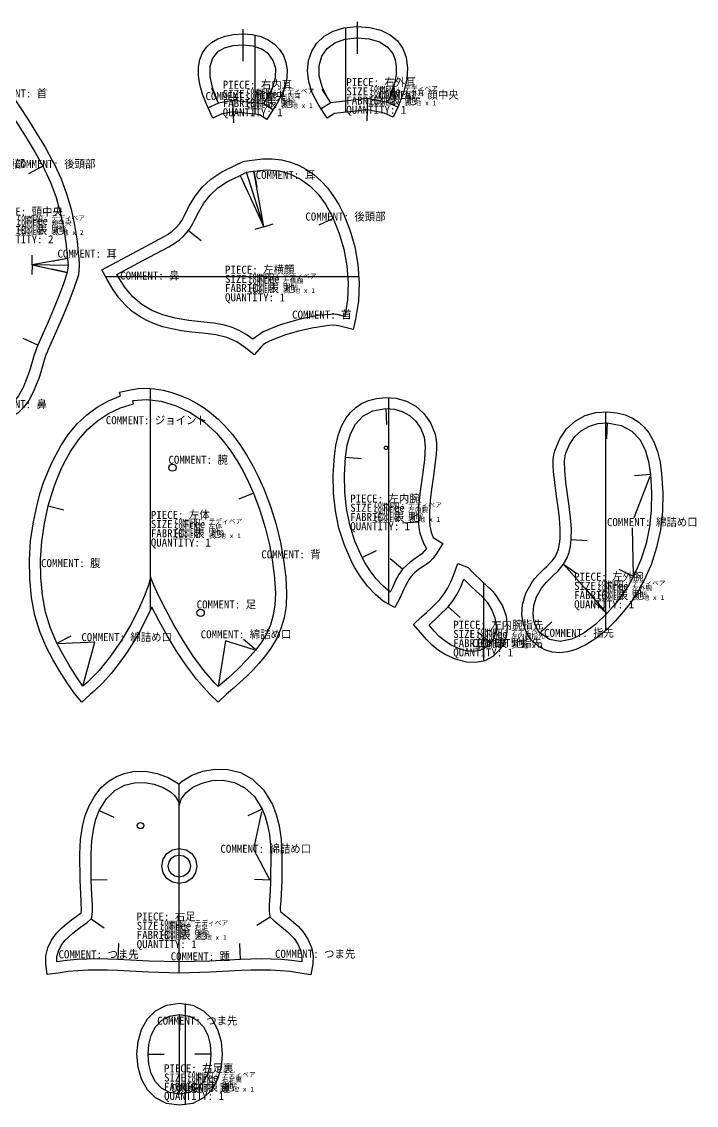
# Model space of a CAD drawing. Header units: metres. Extents: x 0 to 899, y 20 to 710.
# Drawn here: x 478 to 899, y 33 to 710 of the extents above; entities that cross this region are included whole.
import ezdxf

# ---------------------------------------------------------------- set-up
doc = ezdxf.new("R2010")
doc.units = ezdxf.units.M

# ---------------------------------------------------------------- blocks, each defined once
blk = doc.blocks.new('P0002_05')
at = {"layer": '1'}
for p, q in [((27.877, 38.4795), (27.8535, 58.4795)), ((35.0898, 54.792), (35.0898, 5.3438)), ((12.377, 12.2109), (8.2863, 21.3359)), ((21.3154, 13.9883), (21.8818, 0)), ((40.5225, 11.7607), (45.9012, 20.1909))]:
    blk.add_line(p, q, dxfattribs=at)
for points in [[(27.8613, 55.4795), (33.6379, 55.0476), (38.8733, 53.797), (43.4991, 51.7957), (47.447, 49.1112), (50.6484, 45.8113), (53.0352, 41.9639), (54.5826, 37.6404), (55.2788, 32.963), (55.1044, 28.0109), (54.0402, 22.8632), (52.0671, 17.5991), (49.166, 12.2979), (48.2529, 10.8643), (46.4229, 7.9961), (42.6572, 2.0947), (38.1152, 4.9932), (36.3361, 5.1993), (21.6016, 6.9072), (15.3149, 5.6573), (14.5186, 5.499), (8.8564, 2.958), (5.9902, 9.3447), (5.3301, 10.8096), (4.9961, 11.5488), (2.483, 17.8929), (0.8129, 23.8915), (-0.0148, 29.5051), (0, 34.6948), (0.8569, 39.4213), (2.5557, 43.6455), (4.9771, 47.1653), (8.1486, 50.0948), (12.0463, 52.4127), (16.6467, 54.0972), (21.9263, 55.1267), (27.8613, 55.4795)], [(27.8613, 55.4795), (33.6379, 55.0476), (38.8733, 53.797), (43.4991, 51.7957), (47.447, 49.1112), (50.6484, 45.8113), (53.0352, 41.9639), (54.5826, 37.6404), (55.2788, 32.963), (55.1044, 28.0109), (54.0402, 22.8632), (52.0671, 17.5991), (49.166, 12.2979), (48.2529, 10.8643), (46.4229, 7.9961), (40.5225, 11.7607), (21.3154, 13.9883), (12.377, 12.2109), (5.9902, 9.3447), (5.3301, 10.8096), (4.9961, 11.5488), (2.483, 17.8929), (0.8129, 23.8915), (-0.0148, 29.5051), (0, 34.6948), (0.8569, 39.4213), (2.5557, 43.6455), (4.9771, 47.1653), (8.1486, 50.0948), (12.0463, 52.4127), (16.6467, 54.0972), (21.9263, 55.1267), (27.8613, 55.4795)], [(27.8652, 48.4795), (21.3739, 48.0007), (15.9431, 46.5328), (11.689, 44.0038), (8.7275, 40.3418), (7.0259, 35.0696), (6.9841, 28.9291), (8.4766, 22.0165), (11.377, 14.4277), (12.042, 12.9531), (12.377, 12.2109)], [(40.5225, 11.7607), (41.4355, 13.1934), (43.2617, 16.0586), (46.4314, 22.1942), (48.0883, 28.1842), (48.1958, 33.8337), (46.7178, 38.9482), (43.8033, 42.9943), (39.5459, 45.9866), (34.1613, 47.8425), (27.8652, 48.4795)]]:
    blk.add_lwpolyline(points, dxfattribs=at)
for s, height, p in [('SIZE: Free', 5, (15.1299, 15.5215)), ('PIECE: 右内耳', 5, (15.1299, 21.2715)), ('COMMENT: テディベア', 3, (30.1299, 18.2715)), ('FABRIC: 表 地', 5, (15.1299, 9.7715)), ('COMMENT: 右内耳', 3, (30.1299, 15.2715)), ('COMMENT: Free', 3, (30.1299, 12.2715)), ('QUANTITY: 1', 5, (15.1299, 4.0215)), ('COMMENT: 表 地 x 1', 3, (30.1299, 9.2715))]:
    blk.add_text(s, height=height, dxfattribs=at).set_placement(p)
blk.add_text('COMMENT: 顔中央', height=5, rotation=359.9018, dxfattribs=at).set_placement((4.3682, 14.1807))
blk = doc.blocks.new('P0003_05')
at = {"layer": '1'}
for p, q in [((30.8986, 61.9795), (30.8751, 41.9795)), ((23.6603, 58.3984), (23.6603, 5.3438)), ((49.8966, 11.5107), (54.0177, 20.6221)), ((14.3624, 11.3125), (8.9872, 19.745)), ((37.4347, 13.9883), (36.8673, 0))]:
    blk.add_line(p, q, dxfattribs=at)
for points in [[(30.8907, 58.9795), (38.8593, 58.3688), (45.7223, 56.6067), (51.4475, 53.7687), (56.0024, 49.9301), (59.3549, 45.1664), (61.4723, 39.553), (62.3223, 33.165), (61.8726, 26.0782), (60.0908, 18.3679), (56.9445, 10.1094), (56.2745, 8.626), (53.3898, 2.2471), (47.7443, 4.8018), (46.9349, 4.9626), (37.1486, 6.9082), (18.5455, 4.7502), (16.7667, 4.5439), (12.2179, 1.6475), (8.4572, 7.5518), (6.632, 10.417), (2.9054, 17.4993), (0.694, 24.5013), (-0.0615, 31.2678), (0.5798, 37.6432), (2.5586, 43.4722), (5.8158, 48.5991), (10.2921, 52.8687), (15.9285, 56.1255), (22.6656, 58.2139), (30.4445, 58.9785), (30.8907, 58.9795)], [(30.8907, 58.9795), (38.8593, 58.3688), (45.7223, 56.6067), (51.4475, 53.7687), (56.0024, 49.9301), (59.3549, 45.1664), (61.4723, 39.553), (62.3223, 33.165), (61.8726, 26.0782), (60.0908, 18.3679), (56.9445, 10.1094), (56.2745, 8.626), (49.8966, 11.5107), (37.4347, 13.9883), (14.3624, 11.3125), (8.4572, 7.5518), (6.632, 10.417), (2.9054, 17.4993), (0.694, 24.5013), (-0.0615, 31.2678), (0.5798, 37.6432), (2.5586, 43.4722), (5.8158, 48.5991), (10.2921, 52.8687), (15.9285, 56.1255), (22.6656, 58.2139), (30.4445, 58.9785), (30.8907, 58.9795)], [(14.3624, 11.3125), (12.5363, 14.1777), (8.9496, 21.2166), (7.1533, 28.0969), (7.1331, 34.5873), (8.8741, 40.4561), (12.1807, 45.2177), (16.9701, 48.8331), (23.1149, 51.1406), (30.4874, 51.9785), (30.8868, 51.9795)], [(30.8868, 51.9795), (38.4608, 51.3479), (44.7549, 49.4727), (49.6703, 46.3545), (53.1085, 41.9941), (54.6204, 38.175), (55.333, 33.9047), (55.2653, 29.2168), (54.4354, 24.1455), (52.8621, 18.7246), (50.5636, 12.9883), (49.8966, 11.5107)]]:
    blk.add_lwpolyline(points, dxfattribs=at)
for s, height, p in [('PIECE: 右外耳', 5, (24.1398, 21.7188)), ('SIZE: Free', 5, (24.1398, 15.9688)), ('COMMENT: テディベア', 3, (39.1398, 18.7188)), ('FABRIC: 表 地', 5, (24.1398, 10.2188)), ('COMMENT: 右外耳', 3, (39.1398, 15.7188)), ('COMMENT: Free', 3, (39.1398, 12.7188)), ('QUANTITY: 1', 5, (24.1398, 4.4688)), ('COMMENT: 表 地 x 1', 3, (39.1398, 9.7188))]:
    blk.add_text(s, height=height, dxfattribs=at).set_placement(p)
blk.add_text('COMMENT: 顔中央', height=5, rotation=0.0982, dxfattribs=at).set_placement((44.1915, 13.7344))
blk = doc.blocks.new('P0006_05')
at = {"layer": '1'}
for p, q in [((51.7017, 150.5497), (51.7017, 13.702)), ((52.7251, 143.5282), (52.3431, 133.5355)), ((79.5054, 110.1786), (69.4556, 84.329)), ((79.855, 111.4012), (69.8956, 110.5011)), ((68.4253, 78.118), (68.9858, 48.2391)), ((30.4106, 70.7313), (40.3899, 70.0877)), ((25.6187, 55.3407), (33.7931, 49.5806)), ((25.6187, 55.3407), (38.7046, 40.4989)), ((69.2378, 47.5614), (60.3177, 52.0817)), ((38.7046, 40.4989), (52.6577, 24.4071)), ((52.6577, 24.4071), (45.3622, 31.2463)), ((10.8849, 12.4199), (18.1877, 19.2513))]:
    blk.add_line(p, q, dxfattribs=at)
for points in [[(5.5913, 7.8329), (2.5571, 12.2357), (0.4564, 17.5548), (-0.4746, 23.6112), (0, 30.2255), (2.1161, 37.2186), (6.1099, 44.411), (7.6731, 46.4573), (9.437, 48.4415), (11.3547, 50.3939), (13.3794, 52.3446), (15.0748, 53.9612), (16.7642, 55.6447), (18.3905, 57.4354), (19.8962, 59.373), (21.3754, 62.0048), (22.4115, 64.9303), (23.0724, 68.0298), (23.4252, 71.1818), (23.4663, 77.4152), (22.9634, 84.1139), (22.1221, 91.0247), (21.1479, 97.8934), (19.3042, 113.1454), (19.1212, 117.0337), (19.179, 120.5404), (19.4846, 123.6143), (20.0454, 126.204), (23.1504, 133.7135), (27.4891, 139.892), (32.8523, 144.7008), (39.0308, 148.1013), (45.8152, 150.0547), (52.9924, 150.5221), (58.9038, 149.8979), (64.1113, 148.5492), (68.6655, 146.545), (72.6127, 143.9545), (75.9989, 140.8464), (78.8706, 137.2899), (82.0122, 131.7817), (84.3237, 125.6234), (85.8977, 118.9839), (86.8267, 112.0314), (87.5046, 99.9582), (87.2693, 88.205), (86.0334, 76.7694), (83.71, 65.6483), (80.2114, 54.8384), (75.4788, 44.3987), (72.0784, 38.3671), (67.9175, 32.0795), (63.1018, 25.7413), (57.7646, 19.6196), (51.8822, 13.863), (45.7242, 8.8727), (39.4376, 4.8414), (33.1685, 1.9618), (28.1211, 0.5426), (23.1982, 0), (18.442, 0.3959), (13.8942, 1.7921), (9.5966, 4.2505), (5.5913, 7.8329)], [(10.7915, 12.5204), (8.5355, 15.866), (7.0585, 19.9166), (6.5065, 24.535), (7.0259, 29.5837), (8.7629, 34.9254), (11.8638, 40.4227), (14.8853, 44.0267), (18.4658, 47.5221), (22.1841, 51.1973), (25.6187, 55.3407), (27.5757, 58.762), (28.9917, 62.5621), (29.9192, 66.5992), (30.4106, 70.7313), (30.4642, 77.3011), (29.957, 84.3629), (29.0931, 91.6484), (28.0767, 98.8895), (27.0157, 106.6332), (26.2854, 113.6635), (26.1208, 119.6383), (26.7573, 124.2157), (29.2059, 130.1565), (32.621, 135.0564), (36.8416, 138.8795), (41.7064, 141.5898), (47.0547, 143.1514), (52.7251, 143.5282), (61.4812, 142.0151), (68.1985, 138.475), (73.1356, 133.2758), (76.5515, 126.7852), (78.7051, 119.371), (79.855, 111.4012), (80.5305, 100.119), (80.3907, 89.2582), (79.3137, 78.6954), (77.1772, 68.3074), (73.8593, 57.9705), (69.2378, 47.5614), (66.0709, 41.9583), (62.168, 36.0677), (57.6549, 30.1354), (52.6577, 24.4071), (45.6201, 17.6748), (38.2408, 12.2364), (30.7941, 8.5468), (23.5541, 7.0609), (16.7952, 8.2338), (10.7915, 12.5204)]]:
    blk.add_lwpolyline(points, dxfattribs=at)
for s, height, p in [('COMMENT: 綿詰め口', 5, (52.6821, 79.1239)), ('PIECE: 左外腕', 5, (32.1782, 44.9911)), ('SIZE: Free', 5, (32.1782, 39.2411)), ('COMMENT: テディベア', 3, (47.1782, 41.9911)), ('COMMENT: 左外腕', 3, (47.1782, 38.9911)), ('FABRIC: 表 地', 5, (32.1782, 33.4911)), ('COMMENT: Free', 3, (47.1782, 35.9911)), ('COMMENT: 表 地 x 1', 3, (47.1782, 32.9911)), ('QUANTITY: 1', 5, (32.1782, 27.7411)), ('COMMENT: 指先', 5, (13.4253, 9.9188))]:
    blk.add_text(s, height=height, dxfattribs=at).set_placement(p)
blk = doc.blocks.new('P0008_05')
at = {"layer": '1'}
for p, q in [((34.5186, 131.2754), (34.5186, 2.043)), ((32.9219, 124.2598), (33.304, 114.2671)), ((7.707, 93.9512), (17.6665, 93.0511)), ((53.1641, 53.3203), (43.1848, 52.6773)), ((18.1133, 31.1992), (27.0334, 35.7193)), ((43.2627, 23.9434), (35.5908, 30.3575))]:
    blk.add_line(p, q, dxfattribs=at)
for points in [[(32.1836, 3.2832), (31.2129, 4.041), (26.1287, 8.4565), (21.4243, 13.4622), (17.2048, 18.9486), (13.5752, 24.8066), (11.8691, 28.0352), (7.0469, 38.8856), (3.5759, 49.66), (1.3328, 60.4875), (0.194, 71.4976), (0.036, 82.8193), (0.7354, 94.5812), (1.6019, 101.1472), (3.0601, 107.4324), (5.2015, 113.2733), (8.1182, 118.5059), (10.8214, 121.929), (14.017, 124.923), (17.7512, 127.4202), (22.0706, 129.3531), (27.0215, 130.6542), (32.6544, 131.2556), (39.4005, 130.8131), (45.7745, 128.9711), (51.5773, 125.7676), (56.6135, 121.2405), (60.688, 115.4278), (63.6055, 108.3672), (64.1499, 105.8381), (64.4377, 102.8369), (64.4769, 99.4139), (64.2754, 95.6191), (62.4424, 80.9102), (61.4561, 73.9331), (60.6085, 66.9133), (60.1046, 60.1078), (60.1497, 53.7704), (60.4287, 50.9043), (60.7572, 48.9929), (61.224, 47.1733), (61.8115, 45.438), (62.502, 43.7793), (68.4414, 40.0742), (64.1533, 33.1934), (62.2885, 30.6457), (60.238, 28.5796), (57.9902, 26.813), (55.5332, 25.1641), (53.9421, 24.1344), (52.2452, 22.9268), (50.4708, 21.4144), (48.6343, 19.4523), (47.2864, 17.5695), (46.0868, 15.4492), (44.9999, 13.2206), (43.9766, 10.9941), (41.6992, 6.2773), (38.3682, 0), (32.1836, 3.2832)], [(35.5166, 9.5605), (30.9597, 13.5189), (26.7439, 18.0068), (22.9628, 22.9254), (19.71, 28.1758), (18.1133, 31.1992), (13.5736, 41.4295), (10.3179, 51.5898), (8.2249, 61.801), (7.173, 72.1843), (7.0408, 82.8607), (7.707, 93.9512), (8.7687, 101.4376), (10.7466, 108.4235), (13.8959, 114.554), (18.4716, 119.4736), (24.7285, 122.8273), (32.9219, 124.2598), (38.1609, 123.9087), (43.0988, 122.459), (47.5885, 119.9458), (51.4825, 116.4043), (54.6337, 111.8696), (56.8945, 106.377), (57.5074, 100.3959), (56.9156, 92.3242), (55.6522, 82.8713), (54.2504, 72.7468), (53.2433, 62.6599), (53.1641, 53.3203), (53.4863, 50.0059), (54.1819, 46.3766), (55.2487, 43.0029), (56.616, 39.8534), (58.2129, 36.8965), (55.3357, 33.5845), (51.8965, 31.1482), (47.9534, 28.4362), (43.5645, 24.2969), (43.2627, 23.9434), (40.9579, 20.5939), (38.981, 16.8347), (37.2084, 13.0342), (35.5166, 9.5605)], [(31.8389, 99.7832), (31.9233, 100.1926), (32.1498, 100.5254), (32.4845, 100.7484), (32.8936, 100.8281)], [(32.8828, 98.7285), (32.4753, 98.8137), (32.1429, 99.0405), (31.9194, 99.3751), (31.8389, 99.7832)], [(33.9385, 99.7734), (33.8542, 99.3652), (33.6274, 99.0327), (33.2922, 98.8094), (32.8828, 98.7285)], [(32.8936, 100.8281), (33.302, 100.7441), (33.6346, 100.5176), (33.858, 100.1827), (33.9385, 99.7734)]]:
    blk.add_lwpolyline(points, dxfattribs=at)
for s, height, p in [('PIECE: 左内腕', 5, (10.6465, 65.5527)), ('SIZE: Free', 5, (10.6465, 59.8027)), ('COMMENT: テディベア', 3, (25.6465, 62.5527)), ('COMMENT: 左内腕', 3, (25.6465, 59.5527)), ('FABRIC: 表 地', 5, (10.6465, 54.0527)), ('COMMENT: Free', 3, (25.6465, 56.5527)), ('COMMENT: 表 地 x 1', 3, (25.6465, 53.5527)), ('QUANTITY: 1', 5, (10.6465, 48.3027))]:
    blk.add_text(s, height=height, dxfattribs=at).set_placement(p)
blk = doc.blocks.new('P0009_05')
at = {"layer": '1'}
for p, q in [((43.8232, 49.9753), (43.8232, 0.9187)), ((21.7461, 34.7996), (29.2637, 28.2051)), ((48.3828, 12.3601), (40.601, 18.6405))]:
    blk.add_line(p, q, dxfattribs=at)
for points in [[(53.832, 7.9675), (49.5602, 3.849), (44.6289, 1.1956), (39.1146, 0), (33.0941, 0.2551), (26.6439, 1.9537), (19.8408, 5.0886), (15.748, 7.6945), (11.8401, 10.8577), (8.1566, 14.5226), (4.7373, 18.6335), (0, 23.7878), (5.1787, 28.5496), (8.231, 31.3259), (11.1428, 33.9934), (13.8992, 36.6558), (16.4835, 39.4159), (19.0063, 42.6873), (21.2968, 46.4065), (23.3087, 50.4003), (24.9951, 54.4949), (27.7295, 61.907), (34.2979, 59.4832), (36.7529, 56.7683), (43.1465, 50.5886), (45.4844, 48.4496), (47.7024, 46.3201), (49.7523, 44.1671), (51.5859, 41.9578), (55.6211, 35.4145), (57.9186, 28.984), (58.6835, 22.8452), (58.1206, 17.1769), (56.4352, 12.1581), (53.832, 7.9675)], [(48.3828, 12.3601), (45.2256, 9.3935), (41.5743, 7.6162), (37.4891, 6.9688), (33.0302, 7.3918), (28.2576, 8.8259), (23.2314, 11.2117), (19.6051, 13.5422), (16.1563, 16.3894), (12.9161, 19.6937), (9.916, 23.3953), (21.7461, 34.7996), (24.6475, 38.5471), (27.293, 42.8047), (29.6191, 47.3776), (31.5625, 52.071), (35.3845, 48.209), (39.2579, 44.666), (42.8964, 41.2377), (46.0137, 37.7195), (49.0822, 32.8313), (50.9276, 28.0333), (51.6653, 23.4563), (51.4103, 19.2312), (50.2777, 15.4888), (48.3828, 12.3601)]]:
    blk.add_lwpolyline(points, dxfattribs=at)
for s, height, p in [('SIZE: Free', 5, (24.9014, 15.4187)), ('PIECE: 左内腕指先', 5, (24.9014, 21.1687)), ('COMMENT: テディベア', 3, (39.9014, 18.1687)), ('FABRIC: 表 地', 5, (24.9014, 9.6687)), ('COMMENT: 指先', 5, (36.749, 9.7976)), ('COMMENT: 左内腕指先', 3, (39.9014, 15.1687)), ('COMMENT: Free', 3, (39.9014, 12.1687)), ('QUANTITY: 1', 5, (24.9014, 3.9187)), ('COMMENT: 表 地 x 1', 3, (39.9014, 9.1687))]:
    blk.add_text(s, height=height, dxfattribs=at).set_placement(p)
blk = doc.blocks.new('P0011_05')
at = {"layer": '1'}
for p, q in [((86.3564, 112.124), (90.5647, 103.0526)), ((86.3564, 112.124), (101.207, 80.1133)), ((101.207, 80.1133), (90.4258, 114.1787)), ((94.9365, 114.8398), (96.7135, 104.999)), ((101.207, 80.1133), (94.9365, 114.8398)), ((101.207, 80.1133), (106.9277, 81.9238)), ((144.5801, 85.2676), (135.5096, 81.0572)), ((54.0967, 77.7266), (62.0062, 71.6078)), ((101.207, 80.1133), (95.4863, 78.3018)), ((2.2432, 49.0273), (160.6621, 49.0273))]:
    blk.add_line(p, q, dxfattribs=at)
for points in [[(95.1338, 0), (89.7656, 4.4922), (84.2847, 8.2241), (78.141, 10.8427), (71.1541, 12.5601), (63.1436, 13.5889), (56.2336, 14.2906), (49.7893, 15.1704), (43.7815, 16.28), (38.181, 17.671), (32.9589, 19.3951), (28.0859, 21.5039), (23.2719, 24.1976), (18.7609, 27.4273), (14.53, 31.2609), (10.5565, 35.7661), (6.8175, 41.0107), (3.29, 47.0625), (0, 53.2402), (6.1787, 56.5313), (22.3502, 65.1438), (38.5225, 73.7578), (41.3525, 75.4344), (43.9966, 77.3667), (46.4128, 79.5575), (48.5597, 82.0099), (49.364, 83.1284), (50.0978, 84.2979), (50.771, 85.5083), (51.3936, 86.75), (54.6366, 93.155), (58.2836, 99.1791), (62.6576, 104.7727), (68.082, 109.8867), (74.88, 114.4718), (83.4022, 118.4921), (87.5088, 120.541), (88.2969, 120.9023), (89.1426, 121.0596), (93.9473, 121.7715), (100.3678, 122.5107), (106.4758, 122.5159), (112.2723, 121.8223), (117.7582, 120.4652), (122.9343, 118.4801), (127.8018, 115.9023), (132.4982, 112.6443), (136.8636, 108.7975), (140.8938, 104.3967), (144.5844, 99.4766), (147.9308, 94.0717), (150.9294, 88.215), (154.9481, 78.2017), (158.0027, 67.54), (159.9897, 56.4307), (160.8069, 45.0726), (160.3517, 33.6649), (158.5215, 22.4063), (157.0342, 15.9277), (150.2119, 17.4932), (147.8975, 18.2266), (146.2748, 18.514), (144.2053, 18.5455), (141.7561, 18.3824), (138.9941, 18.0859), (131.2325, 16.8431), (122.9159, 14.9375), (114.7191, 12.5236), (107.3174, 9.7559), (104.8159, 8.6547), (102.6378, 7.5763), (100.876, 6.4901), (99.623, 5.3652), (95.1338, 0)], [(94.2578, 9.8613), (90.1403, 12.8922), (85.7247, 15.3462), (80.9451, 17.2817), (75.7349, 18.7573), (70.028, 19.8314), (63.7578, 20.5625), (54.2933, 21.5785), (45.7657, 22.9968), (38.0895, 25.0032), (31.1783, 27.7832), (24.9467, 31.5225), (19.3083, 36.4067), (14.1777, 42.6215), (9.4688, 50.3525), (25.6411, 58.9652), (41.8135, 67.5801), (45.2802, 69.6404), (48.5139, 72.0198), (51.4683, 74.7159), (54.0967, 77.7266), (55.1191, 79.144), (56.0557, 80.6239), (56.9153, 82.1556), (57.707, 83.7285), (60.5743, 89.4116), (63.7853, 94.7711), (67.6337, 99.7567), (72.4132, 104.3181), (78.418, 108.4049), (85.9414, 111.9668), (86.3564, 112.124), (86.7441, 112.3398), (90.4238, 114.1777), (94.4961, 114.793), (94.9365, 114.8398), (103.1532, 115.5957), (110.764, 114.9688), (117.769, 113.0471), (124.1681, 109.9189), (129.9611, 105.6724), (135.1479, 100.3955), (139.7286, 94.1765), (143.7031, 87.1035), (144.5801, 85.2676), (148.3275, 75.9396), (151.1814, 66.0098), (153.0436, 55.6631), (153.8159, 45.0847), (153.4005, 34.4595), (151.6992, 23.9727), (146.1028, 25.4641), (136.1008, 24.7675), (123.8043, 22.371), (111.3243, 18.7625), (100.7717, 14.4299), (94.2578, 9.8613)]]:
    blk.add_lwpolyline(points, dxfattribs=at)
for s, height, p in [('COMMENT: 耳', 5, (96.0898, 109.959)), ('COMMENT: 後頭部', 5, (127.1299, 83.959)), ('PIECE: 左横顔', 5, (76.9482, 50.7607)), ('SIZE: Free', 5, (76.9482, 45.0107)), ('COMMENT: テディベア', 3, (91.9482, 47.7607)), ('COMMENT: 左横顔', 3, (91.9482, 44.7607)), ('FABRIC: 表 地', 5, (76.9482, 39.2607)), ('COMMENT: Free', 3, (91.9482, 41.7607)), ('COMMENT: 表 地 x 1', 3, (91.9482, 38.7607)), ('QUANTITY: 1', 5, (76.9482, 33.5107)), ('COMMENT: 首', 5, (118.8701, 22.7295))]:
    blk.add_text(s, height=height, dxfattribs=at).set_placement(p)
blk.add_text('COMMENT: 鼻', height=5, rotation=359.9448, dxfattribs=at).set_placement((11.4766, 47.1328))
blk = doc.blocks.new('P0013_05')
at = {"layer": '1'}
for p, q in [((54.7295, 209.8096), (42.9678, 217.4023)), ((54.7295, 209.8096), (66.4922, 217.4023)), ((54.7295, 6.999), (54.7295, 209.8096)), ((22.8564, 158.7979), (31.7114, 154.1515)), ((86.6025, 158.7979), (77.7528, 154.1415)), ((29.5557, 97.1621), (29.4502, 103.1611)), ((29.5557, 97.1621), (29.4502, 103.1611)), ((79.9043, 97.1621), (80.0088, 103.1611)), ((7.0508, 96.7676), (29.5557, 97.1621)), ((7.3467, 101.1055), (17.1927, 99.3578)), ((7.3467, 101.1055), (29.5557, 97.1621)), ((29.5557, 97.1621), (7.499, 92.4434)), ((29.5557, 97.1621), (29.6611, 91.1631)), ((29.5557, 97.1621), (29.6611, 91.1631)), ((79.9043, 97.1621), (79.7998, 91.1631)), ((102.1143, 101.1055), (79.9043, 97.1621)), ((79.9043, 97.1621), (101.9619, 92.4434)), ((102.4092, 96.7676), (79.9043, 97.1621)), ((102.1143, 101.1055), (92.2682, 99.3578)), ((7.499, 92.4434), (17.2778, 94.5349)), ((101.9619, 92.4434), (92.1832, 94.5355)), ((25.8643, 47.0771), (34.998, 51.1483)), ((83.5967, 47.0771), (74.4631, 51.1487)), ((54.7295, 6.999), (54.7358, 16.999))]:
    blk.add_line(p, q, dxfattribs=at)
for points in [[(0.6211, 90.9746), (0.5439, 91.6494), (0.0811, 96.1182), (0, 96.9834), (0.3682, 101.6553), (0.438, 102.3317), (1.4296, 111.9377), (3.0153, 122.0424), (5.1743, 131.9338), (7.9554, 141.5764), (11.4073, 150.9346), (15.5791, 159.9727), (16.6583, 162.0502), (21.4022, 170.6346), (26.4719, 179.1115), (31.8103, 187.5656), (37.3585, 196.0782), (43.0576, 204.7312), (48.8486, 213.6055), (54.7295, 222.7168), (60.6104, 213.6055), (66.4015, 204.7312), (72.1006, 196.0785), (77.6488, 187.566), (82.9869, 179.1127), (88.056, 170.637), (92.7971, 162.0571), (93.8789, 159.9775), (98.0549, 150.9406), (101.5085, 141.5822), (104.2896, 131.9385), (106.4475, 122.0454), (108.032, 111.939), (109.0229, 102.3317), (109.0928, 101.6553), (109.3975, 97.1729), (109.4277, 96.6445), (109.3789, 96.1182), (108.917, 91.6494), (108.839, 90.972), (108.6328, 90.3223), (105.9906, 82.5206), (103.0817, 74.7674), (99.9667, 67.0621), (96.7061, 59.4042), (93.3605, 51.7928), (89.9901, 44.2271), (89.165, 42.2701), (88.4165, 40.2815), (87.7397, 38.2639), (87.1299, 36.2197), (85.8065, 31.6583), (84.2979, 26.9105), (82.5826, 22.1626), (80.6396, 17.6006), (77.8457, 12.4447), (74.6251, 8.0529), (71.021, 4.5943), (67.0762, 2.2383), (64.4233, 1.2756), (61.5107, 0.5621), (58.3198, 0.1271), (54.7251, 0.0034), (51.2806, 0.1144), (48.0348, 0.5457), (45.0754, 1.2637), (42.3838, 2.2383), (38.439, 4.5941), (34.8347, 8.0524), (31.6139, 12.4439), (28.8193, 17.5996), (26.8762, 22.1624), (25.1609, 26.9109), (23.6525, 31.6591), (22.3301, 36.2207), (21.7207, 38.2648), (21.0439, 40.2823), (20.2954, 42.2708), (19.4707, 44.2274), (16.1008, 51.7929), (12.755, 59.4044), (9.4943, 67.0625), (6.379, 74.7678), (3.4701, 82.5209), (0.8281, 90.3223), (0.6211, 90.9746)], [(54.7295, 6.999), (51.9915, 7.0799), (49.4875, 7.3964), (47.2043, 7.9338), (45.1289, 8.6777), (41.2799, 11.3154), (37.9753, 15.4187), (35.1586, 20.569), (32.7731, 26.3472), (30.7622, 32.3346), (29.0693, 38.1123), (28.3864, 40.401), (27.6276, 42.6599), (26.7885, 44.8862), (25.8643, 47.0771), (22.5458, 54.5235), (19.2496, 62.0145), (16.0364, 69.5511), (12.9666, 77.1342), (10.1006, 84.7646), (7.499, 92.4434), (7.0508, 96.7676), (7.3467, 101.1055), (8.3556, 110.9202), (9.8586, 120.567), (11.9056, 130.0109), (14.5464, 139.2173), (17.8304, 148.1512), (21.8076, 156.7783), (22.8564, 158.7979), (27.5499, 167.2877), (32.5703, 175.6753), (37.858, 184.0408), (43.3535, 192.4647), (48.9972, 201.0276), (54.7295, 209.8096), (60.4619, 201.0276), (66.1057, 192.4647), (71.6013, 184.0408), (76.889, 175.6753), (81.9093, 167.2877), (86.6025, 158.7979), (87.6523, 156.7783), (91.6296, 148.1512), (94.9139, 139.2173), (97.5548, 130.0109), (99.6021, 120.567), (101.1053, 110.9202), (102.1143, 101.1055), (102.4092, 96.7676), (101.9619, 92.4434), (99.36, 84.7646), (96.494, 77.1342), (93.4242, 69.5511), (90.2111, 62.0145), (86.9152, 54.5235), (83.5967, 47.0771), (82.6719, 44.8862), (81.8325, 42.6599), (81.0737, 40.401), (80.3906, 38.1123), (78.6978, 32.3346), (76.6869, 26.3472), (74.3014, 20.569), (71.4846, 15.4187), (68.1801, 11.3154), (64.3311, 8.6777), (62.2555, 7.9338), (59.9723, 7.3964), (57.468, 7.0799), (54.7295, 6.999)], [(54.7295, 111.8467), (49.4614, 110.783), (45.1594, 107.8821), (42.2589, 103.5797), (41.1953, 98.3115)], [(68.2646, 98.3115), (67.201, 103.5797), (64.3004, 107.8821), (59.9982, 110.783), (54.7295, 111.8467)], [(54.7295, 107.2861), (51.2363, 106.5808), (48.3837, 104.6573), (46.4602, 101.8046), (45.7549, 98.3115)], [(63.7041, 98.3115), (62.9989, 101.8046), (61.0757, 104.6573), (58.223, 106.5808), (54.7295, 107.2861)], [(41.1953, 98.3115), (42.2589, 93.0433), (45.1594, 88.741), (49.4614, 85.8401), (54.7295, 84.7764)], [(45.7549, 98.3115), (46.4602, 94.8184), (48.3837, 91.9657), (51.2363, 90.0422), (54.7295, 89.3369)], [(54.7295, 84.7764), (59.9982, 85.8401), (64.3004, 88.741), (67.201, 93.0433), (68.2646, 98.3115)], [(54.7295, 89.3369), (58.223, 90.0422), (61.0757, 91.9657), (62.9989, 94.8184), (63.7041, 98.3115)]]:
    blk.add_lwpolyline(points, dxfattribs=at)
for s, height, p in [('COMMENT: 首', 5, (52.2383, 201.793)), ('COMMENT: 後頭部', 5, (25.2529, 157.7627)), ('COMMENT: 後頭部', 5, (69.3857, 157.7627)), ('PIECE: 頭中央', 5, (55.8662, 127.958)), ('SIZE: Free', 5, (55.8662, 122.208)), ('FABRIC: 表 地', 5, (55.8662, 116.458)), ('COMMENT: テディベア', 3, (70.8662, 124.958)), ('COMMENT: 頭中央', 3, (70.8662, 121.958)), ('COMMENT: Free', 3, (70.8662, 118.958)), ('QUANTITY: 2', 5, (55.8662, 110.708)), ('COMMENT: 表 地 x 2', 3, (70.8662, 115.958)), ('COMMENT: 耳', 5, (8.7119, 101.7227)), ('COMMENT: 耳', 5, (95.8066, 101.7227))]:
    blk.add_text(s, height=height, dxfattribs=at).set_placement(p)
blk.add_text('COMMENT: 鼻', height=5, rotation=359.9448, dxfattribs=at).set_placement((52.1367, 7.7188))
blk = doc.blocks.new('P0015_05')
at = {"layer": '1'}
for p, q in [((75.7767, 57.7466), (75.7767, 196.1303)), ((140.017, 130.6594), (130.7858, 126.8142)), ((11.8275, 122.6897), (21.509, 120.1862)), ((17.182, 36.9875), (26.0887, 41.534)), ((41.0111, 37.6584), (17.7816, 36.6194)), ((33.4135, 10.0813), (41.0111, 37.6584)), ((122.5209, 38.3792), (117.9935, 9.925)), ((140.3715, 32.7385), (122.5209, 38.3792)), ((141.4174, 32.8459), (133.7185, 39.2278))]:
    blk.add_line(p, q, dxfattribs=at)
for points in [[(28.1235, 5.4401), (27.7046, 6.0305), (23.1198, 12.7664), (18.7922, 19.6692), (14.7317, 26.6962), (10.9473, 33.8051), (6.6826, 43.6662), (3.4955, 54.2744), (1.3512, 65.4656), (0.2148, 77.0764), (0.0515, 88.943), (0.8263, 100.9019), (2.5042, 112.7895), (5.0504, 124.4422), (6.8739, 130.912), (8.9559, 137.2205), (11.288, 143.3375), (13.8617, 149.2329), (16.6682, 154.8766), (19.6993, 160.2385), (24.5359, 167.4234), (29.9343, 173.8546), (35.8798, 179.4981), (42.3568, 184.3199), (49.3503, 188.2859), (56.8452, 191.3621), (56.3058, 193.7674), (63.1326, 195.3016), (67.9567, 196.0637), (73.0061, 196.2551), (78.2228, 195.8959), (83.5483, 195.0068), (88.9247, 193.608), (94.2936, 191.72), (99.3661, 189.4808), (104.3236, 186.8477), (109.1118, 183.8499), (113.6766, 180.5162), (117.9635, 176.8755), (121.9183, 172.957), (126.844, 167.2577), (131.4387, 161.1254), (135.7012, 154.6144), (139.6296, 147.7788), (143.2227, 140.6729), (146.4789, 133.3511), (150.6674, 122.2683), (154.1219, 111.0204), (156.8457, 99.7913), (158.8416, 88.7652), (160.1127, 78.1263), (160.6621, 68.0586), (160.3516, 60.1824), (159.1484, 52.8541), (157.1224, 46.0416), (154.3435, 39.713), (150.8816, 33.8361), (146.8065, 28.3787), (143.2366, 24.23), (139.4872, 20.1732), (135.5721, 16.2124), (131.5051, 12.3521), (127.2996, 8.5966), (122.9692, 4.9501), (118.0192, 0), (113.0438, 4.9753), (110.7177, 7.3015), (104.3931, 14.3793), (98.0934, 22.7344), (91.9878, 31.8913), (86.2454, 41.3743), (81.0354, 50.7077), (76.5271, 59.416), (69.2074, 44.7377), (65.2469, 37.9169), (60.8973, 31.0981), (56.2034, 24.4387), (51.21, 18.0959), (45.9617, 12.2271), (40.5033, 6.9899), (38.03, 4.8195), (32.7399, 0.1786), (28.1235, 5.4401)], [(33.4135, 10.0813), (28.9723, 16.6067), (24.7806, 23.2938), (20.8475, 30.1013), (17.182, 36.9875), (13.1595, 46.311), (10.1715, 56.3415), (8.1796, 66.9239), (7.1458, 77.9032), (7.0317, 89.1245), (7.7996, 100.4326), (9.4109, 111.6727), (11.8275, 122.6897), (13.5546, 128.8225), (15.5247, 134.8031), (17.731, 140.6027), (20.1661, 146.1921), (22.8231, 151.5427), (25.6947, 156.6252), (30.6995, 163.9587), (36.3533, 170.4126), (42.6395, 175.9364), (49.5416, 180.4795), (57.0431, 183.9913), (65.1273, 186.4211), (64.6674, 188.4719), (73.236, 189.2618), (82.3815, 188.1073), (91.707, 185.2155), (100.8159, 180.7933), (109.3112, 175.0477), (116.7963, 168.1858), (121.4578, 162.7872), (125.8019, 156.9763), (129.8293, 150.8054), (133.5406, 144.3273), (136.9363, 137.5944), (140.017, 130.6594), (144.0431, 120.0101), (147.366, 109.2023), (149.9874, 98.413), (151.9095, 87.8187), (153.1343, 77.5961), (153.6635, 67.9221), (153.389, 60.9598), (152.3258, 54.4818), (150.5353, 48.4596), (148.0792, 42.8651), (145.0194, 37.67), (141.4174, 32.8459), (136.0963, 26.7823), (130.3866, 20.9318), (124.3363, 15.308), (117.9935, 9.925), (115.6674, 12.2512), (109.0043, 19.7805), (102.389, 28.734), (96.0374, 38.5063), (90.1648, 48.4916), (84.9868, 58.0844), (80.7191, 66.679), (77.5773, 73.6699), (75.7767, 78.4514), (74.4304, 73.1841), (71.7773, 66.0336), (67.9509, 57.5117), (63.0846, 48.1305), (57.3115, 38.4019), (50.7653, 28.8378), (43.579, 19.9503), (35.8861, 12.2512), (33.4135, 10.0813)], [(87.1869, 146.5715), (87.3638, 147.4471), (87.8461, 148.1624), (88.5613, 148.6447), (89.4369, 148.8215)], [(89.4369, 144.3215), (88.5613, 144.4984), (87.8461, 144.9807), (87.3638, 145.6959), (87.1869, 146.5715)], [(89.4369, 148.8215), (90.3125, 148.6447), (91.0277, 148.1624), (91.51, 147.4471), (91.6869, 146.5715)], [(91.6869, 146.5715), (91.51, 145.6959), (91.0277, 144.9807), (90.3125, 144.4984), (89.4369, 144.3215)], [(104.6771, 55.8616), (104.8578, 56.7569), (105.3506, 57.4879), (106.0815, 57.9807), (106.9769, 58.1614)], [(106.9769, 53.5618), (106.0815, 53.7424), (105.3506, 54.2352), (104.8578, 54.9662), (104.6771, 55.8616)], [(106.9769, 58.1614), (107.8723, 57.9807), (108.6033, 57.4879), (109.0961, 56.7569), (109.2767, 55.8616)], [(109.2767, 55.8616), (109.0961, 54.9662), (108.6033, 54.2352), (107.8723, 53.7424), (106.9769, 53.5618)]]:
    blk.add_lwpolyline(points, dxfattribs=at)
for s, height, p in [('COMMENT: ジョイント', 5, (47.7797, 173.7278)), ('COMMENT: 腕', 5, (86.9019, 149.0042)), ('PIECE: 左体', 5, (75.8832, 114.5676)), ('SIZE: Free', 5, (75.8832, 108.8176)), ('FABRIC: 表 地', 5, (75.8832, 103.0676)), ('COMMENT: テディベア', 3, (90.8832, 111.5676)), ('COMMENT: 左体', 3, (90.8832, 108.5676)), ('COMMENT: Free', 3, (90.8832, 105.5676)), ('QUANTITY: 1', 5, (75.8832, 97.3176)), ('COMMENT: 表 地 x 1', 3, (90.8832, 102.5676)), ('COMMENT: 背', 5, (144.8607, 89.9182)), ('COMMENT: 腹', 5, (7.3412, 84.4377)), ('COMMENT: 足', 5, (104.5013, 58.6545)), ('COMMENT: 綿詰め口', 5, (32.5023, 38.1995)), ('COMMENT: 綿詰め口', 5, (107.0306, 39.9788))]:
    blk.add_text(s, height=height, dxfattribs=at).set_placement(p)
blk = doc.blocks.new('P0016_05')
at = {"layer": '1'}
for p, q in [((83.4219, 1.0811), (83.4229, 119.5547)), ((33.417, 102.6982), (42.4929, 98.4999)), ((135.2461, 103.5332), (126.1602, 99.3564)), ((134.748, 101.915), (129.748, 78.5947)), ((129.748, 78.5947), (139.748, 59.6045)), ((28.4229, 59.293), (38.4186, 59.5839)), ((140.4219, 59.2354), (130.4261, 59.5272)), ((28.3389, 35.1094), (36.5934, 29.4647)), ((140.2529, 36.085), (131.7828, 30.7692)), ((45.1484, 9.6904), (45.5698, 19.6815)), ((121.6973, 9.6904), (121.2751, 19.6815))]:
    blk.add_line(p, q, dxfattribs=at)
for points in [[(146.5938, 39.5537), (149.1279, 37.5742), (151.8845, 35.4011), (154.8297, 32.933), (157.7743, 30.1907), (160.5293, 27.1953), (163.7869, 22.3488), (165.9564, 17.1158), (166.9803, 11.8486), (166.8008, 6.8994), (165.6191, 0), (158.7197, 1.1816), (152.6509, 2.0504), (146.5562, 2.6123), (140.4392, 2.9127), (134.304, 2.9968), (128.1541, 2.9095), (121.9928, 2.6963), (102.6903, 1.6851), (83.4219, 1.0811), (64.1555, 1.6854), (44.8534, 2.6962), (38.6399, 2.9127), (32.4341, 3.003), (26.2432, 2.9187), (20.0754, 2.6113), (13.939, 2.0322), (7.8418, 1.1328), (0.8994, 0.2344), (0, 7.1826), (0.0322, 11.8827), (1.231, 16.8324), (3.5151, 21.705), (6.8037, 26.1738), (9.7954, 29.1821), (12.9424, 31.8989), (16.0696, 34.3257), (19.002, 36.4639), (22.1543, 38.7734), (22.2084, 39.3016), (22.3108, 40.3007), (22.3096, 41.9479), (22.2029, 43.8809), (22.043, 46.2656), (21.4258, 59.0893), (21.3037, 75.5068), (21.7834, 84.5947), (22.957, 92.6099), (24.7429, 99.604), (27.0641, 105.637), (30.6003, 111.9472), (34.7068, 117.0427), (39.2643, 121.0063), (44.1581, 123.929), (49.2736, 125.9014), (54.4961, 127.0146), (62.2628, 127.2265), (69.6986, 125.9213), (76.4449, 123.3802), (82.1436, 119.8848), (83.0225, 119.1816), (85.2998, 121.1182), (91.1627, 124.6931), (98.1073, 127.29), (105.7607, 128.6254), (113.7501, 128.4159), (121.7023, 126.3778), (129.2444, 122.2277), (136.0034, 115.6819), (141.6064, 106.457), (143.9908, 100.2719), (145.8329, 93.0988), (147.0457, 84.8726), (147.542, 75.5283), (147.4189, 59.0311), (146.7852, 46.3193), (146.6344, 44.1945), (146.5239, 42.4388), (146.4962, 40.9321), (146.5938, 39.5537)], [(140.2529, 36.085), (142.425, 33.9465), (146.2244, 30.9614), (150.7629, 27.1948), (155.1533, 22.7119), (157.5442, 19.213), (159.1863, 15.4463), (159.9988, 11.6547), (159.9014, 8.0811), (153.5884, 8.9874), (147.2485, 9.5782), (140.8857, 9.8987), (134.5038, 9.9941), (128.1063, 9.9096), (121.6973, 9.6904), (102.5424, 8.6836), (83.4219, 8.0811), (64.3027, 8.684), (45.1484, 9.6904), (38.7393, 9.9096), (32.3414, 9.9941), (25.959, 9.8987), (19.5957, 9.5782), (13.2555, 8.9874), (6.9424, 8.0811), (7, 11.4034), (7.9271, 14.8878), (9.6245, 18.3174), (11.9932, 21.4756), (16.8474, 26.0588), (21.7729, 29.8328), (25.895, 32.8365), (28.3389, 35.1094), (28.7217, 36.0088), (29.2633, 39.5714), (29.2065, 43.7668), (28.8326, 49.9043), (28.4229, 59.293), (28.3037, 75.4307), (28.7231, 83.6563), (29.7529, 90.9142), (31.3364, 97.2472), (33.417, 102.6982), (37.86, 109.9866), (43.2069, 115.1653), (49.1652, 118.4557), (55.4419, 120.0792), (61.7446, 120.2571), (67.7809, 119.2108), (73.2578, 117.1617), (77.8828, 114.3311), (80.1462, 112.3353), (81.8943, 110.1913), (83.0217, 107.9424), (83.4229, 105.6318), (84.5023, 109.8148), (87.4702, 113.759), (91.9602, 117.1879), (97.6061, 119.8248), (104.0416, 121.3934), (110.9006, 121.6172), (117.8168, 120.2195), (124.424, 116.924), (130.3558, 111.454), (135.2461, 103.5332), (137.0845, 98.8727), (138.5721, 93.5778), (139.6707, 87.6194), (140.3418, 80.9688), (140.542, 75.4521), (140.4219, 59.2354), (140.3594, 57.2822), (139.9563, 49.1526), (139.6085, 43.6829), (139.5619, 39.8175), (140.0625, 36.501), (140.2529, 36.085)], [(57.1836, 93.251), (57.3402, 94.0298), (57.7686, 94.6656), (58.4042, 95.0944), (59.1826, 95.252)], [(59.1826, 95.252), (59.9611, 95.0944), (60.5969, 94.6656), (61.0259, 94.0298), (61.1836, 93.251)], [(59.1836, 91.252), (58.4052, 91.4087), (57.7694, 91.8373), (57.3408, 92.473), (57.1836, 93.251)], [(61.1836, 93.251), (61.0264, 92.473), (60.5978, 91.8373), (59.962, 91.4087), (59.1836, 91.252)], [(72.4521, 68.0029), (73.3143, 72.2733), (75.6654, 75.7601), (79.1523, 78.1108), (83.4219, 78.9727)], [(76.5225, 68.0029), (77.0648, 70.6887), (78.5437, 72.8821), (80.7371, 74.361), (83.4229, 74.9033)], [(83.4219, 78.9727), (87.692, 78.1106), (91.1792, 75.7598), (93.5304, 72.2729), (94.3926, 68.0029)], [(83.4229, 74.9033), (86.1082, 74.361), (88.3015, 72.8821), (89.7804, 70.6887), (90.3223, 68.0029)], [(83.4229, 57.0332), (79.1527, 57.8953), (75.6655, 60.2461), (73.3143, 63.7329), (72.4521, 68.0029)], [(83.4229, 61.1025), (80.7369, 61.6449), (78.5433, 63.1238), (77.0643, 65.3171), (76.5225, 68.0029)], [(94.3926, 68.0029), (93.53, 63.7331), (91.179, 60.2465), (87.6923, 57.8956), (83.4229, 57.0332)], [(90.3223, 68.0029), (89.7799, 65.3171), (88.3011, 63.1238), (86.108, 61.6449), (83.4229, 61.1025)]]:
    blk.add_lwpolyline(points, dxfattribs=at)
for s, height, p in [('COMMENT: 綿詰め口', 5, (109.1211, 76.2813)), ('PIECE: 右足', 5, (56.8223, 33.9697)), ('COMMENT: テディベア', 3, (71.8223, 30.9697)), ('SIZE: Free', 5, (56.8223, 28.2197)), ('FABRIC: 表 地', 5, (56.8223, 22.4697)), ('COMMENT: 右足', 3, (71.8223, 27.9697)), ('COMMENT: Free', 3, (71.8223, 24.9697)), ('QUANTITY: 1', 5, (56.8223, 16.7197)), ('COMMENT: 表 地 x 1', 3, (71.8223, 21.9697)), ('COMMENT: つま先', 5, (7.9844, 10.3643)), ('COMMENT: 踵', 5, (78.0225, 9.1025)), ('COMMENT: つま先', 5, (143.2227, 10.6738))]:
    blk.add_text(s, height=height, dxfattribs=at).set_placement(p)
blk = doc.blocks.new('P0018_05')
at = {"layer": '1'}
for p, q in [((30.2139, 63.5108), (30.2129, 0.2129)), ((26.6543, 7), (26.6563, 56.7227)), ((26.6563, 56.7227), (26.6591, 46.7227)), ((7, 31.8613), (17, 31.8621)), ((46.3096, 31.8613), (36.3096, 31.8613)), ((26.6543, 7), (26.6571, 17))]:
    blk.add_line(p, q, dxfattribs=at)
for points in [[(53.3086, 31.8623), (52.5854, 23.8062), (50.4015, 16.3116), (46.7367, 9.781), (41.5708, 4.6172), (34.8838, 1.2226), (26.6523, 0.0004), (18.4268, 1.2227), (11.7394, 4.6173), (6.5732, 9.7813), (2.9081, 16.3117), (0.7236, 23.806), (0, 31.8608), (0.724, 39.9181), (2.9084, 47.4127), (6.5737, 53.9429), (11.74, 59.1062), (18.4274, 62.5003), (26.6543, 63.7224), (34.8855, 62.5002), (41.5731, 59.106), (46.739, 53.9427), (50.4034, 47.4126), (52.5867, 39.9183), (53.3086, 31.8623)], [(46.3096, 31.8613), (45.8079, 25.6743), (44.2673, 19.8542), (41.6349, 14.7388), (37.8573, 10.666), (32.8815, 7.9738), (26.6543, 7), (20.4276, 7.9738), (15.4521, 10.666), (11.6749, 14.7388), (9.0426, 19.8542), (7.5021, 25.6743), (7, 31.8613), (7.5021, 38.049), (9.0428, 43.8694), (11.6755, 48.9846), (15.4532, 53.0571), (20.4291, 55.7491), (26.6563, 56.7227), (32.8834, 55.7491), (37.859, 53.0571), (41.6362, 48.9846), (44.2683, 43.8694), (45.8083, 38.049), (46.3096, 31.8613)]]:
    blk.add_lwpolyline(points, dxfattribs=at)
for s, height, p in [('COMMENT: つま先', 5, (12.7207, 50.3741)), ('PIECE: 右足裏', 5, (16.9785, 20.6064)), ('COMMENT: テディベア', 3, (31.9785, 17.6064)), ('SIZE: Free', 5, (16.9785, 14.8564)), ('FABRIC: 表 地', 5, (16.9785, 9.1064)), ('COMMENT: 踵', 5, (21.2695, 8.3223)), ('COMMENT: 右足裏', 3, (31.9785, 14.6064)), ('COMMENT: Free', 3, (31.9785, 11.6064)), ('QUANTITY: 1', 5, (16.9785, 3.3564)), ('COMMENT: 表 地 x 1', 3, (31.9785, 8.6064))]:
    blk.add_text(s, height=height, dxfattribs=at).set_placement(p)

msp = doc.modelspace()

# ---------------------------------------------------------------- block references
at = {"layer": '1'}
for name, p in [('P0002_05', (588.385, 646.3823)), ('P0003_05', (656.5538, 647.5522)), ('P0013_05', (404.4934, 460.4156)), ('P0011_05', (527.9905, 501.3247)), ('P0015_05', (482.7186, 284.3499)), ('P0008_05', (672.5159, 343.5357)), ('P0006_05', (790.7852, 315.3258)), ('P0009_05', (722.551, 309.115)), ('P0016_05', (492.9524, 114.0596)), ('P0018_05', (549.8662, 32.5898))]:
    msp.add_blockref(name, p, dxfattribs=at)

doc.saveas('drawing.dxf')
